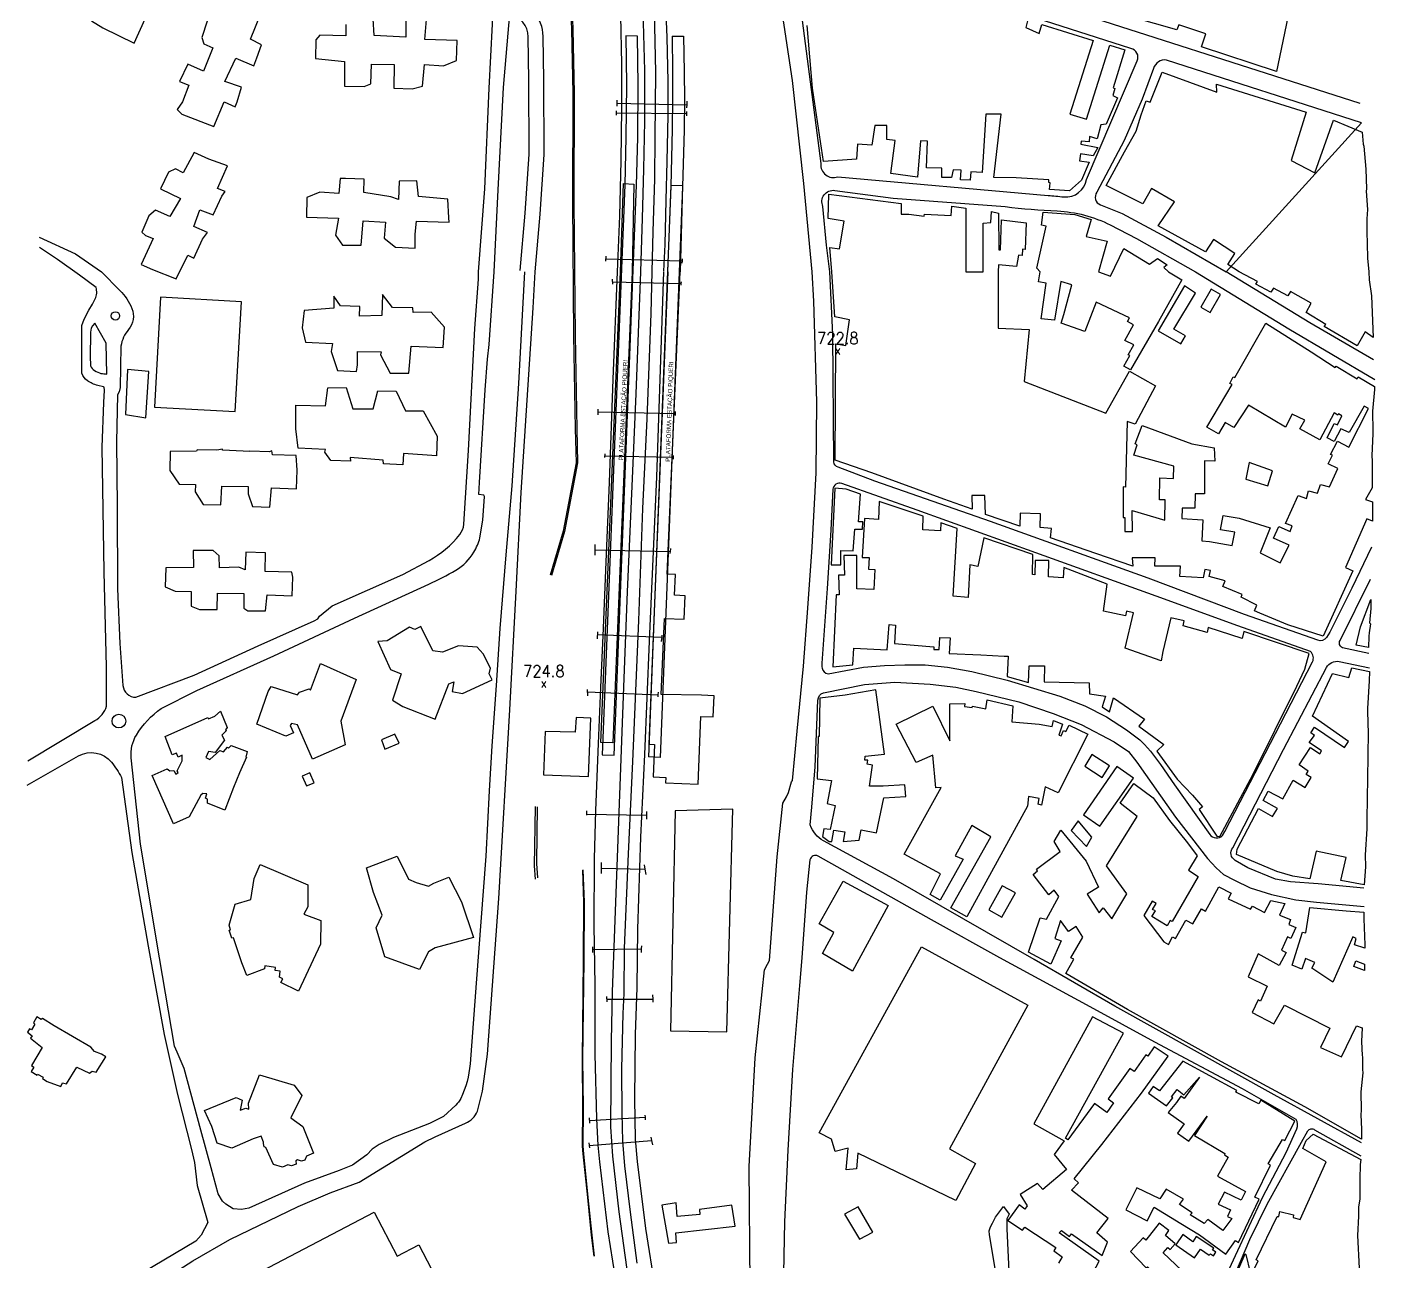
# Model space of a CAD drawing. Header units: metres. Extents: x 320405 to 332543, y 7395686 to 7410003.
# Drawn here: x 324134.7 to 324594.1, y 7399165 to 7399582.8 of the extents above; entities that cross this region are included whole.
import ezdxf
from ezdxf.enums import TextEntityAlignment as Align

# ---------------------------------------------------------------- set-up
doc = ezdxf.new("R2010")
doc.units = ezdxf.units.M
doc.header["$LTSCALE"] = 10
doc.header["$MEASUREMENT"] = 0
doc.linetypes.add('CONTINUO', pattern=[0])
for name, color, linetype in [('Canaleta de Drenagem', 151, 'Continuous'), ('Edificações', 30, 'Continuous'), ('Estação', 45, 'Continuous'), ('Linha Férrea', 20, 'Continuous'), ('PLATAFORMA', 45, 'Continuous'), ('Pontos Cotados', 45, 'Continuous'), ('Portico', 45, 'Continuous'), ('Vias Primárias', 230, 'Continuous')]:
    doc.layers.add(name, color=color, linetype=linetype)
doc.styles.add('ARIAL', font='arial.ttf')
doc.styles.add('Style-STANDARD', font='STANDARD.shx')

msp = doc.modelspace()

# ---------------------------------------------------------------- linework, layer by layer
at = {"layer": 'Canaleta de Drenagem'}
for points in [[(324287.88, 7399740.55), (324290.46, 7399733.96), (324302.08, 7399690.15), (324304.77, 7399672.04), (324313.39, 7399634.29), (324314.84, 7399624.18), (324317.51, 7399608.71), (324318.86, 7399599.08), (324319.45, 7399582.06), (324319.93, 7399560.54), (324319.82, 7399523.57), (324320.22, 7399478.5), (324320.77, 7399446.88), (324321.03, 7399435.36), (324316.63, 7399412.16), (324312.21, 7399397.23)], [(324287.41, 7399740.36), (324289.98, 7399733.8), (324301.59, 7399690.05), (324304.28, 7399671.95), (324312.9, 7399634.2), (324314.34, 7399624.1), (324317.02, 7399608.63), (324318.36, 7399599.03), (324318.95, 7399582.05), (324319.43, 7399560.54), (324319.32, 7399523.57), (324319.72, 7399478.49), (324320.27, 7399446.87), (324320.53, 7399435.4), (324316.14, 7399412.28), (324311.73, 7399397.37)], [(324306.85, 7399294.51), (324306.5, 7399299.02), (324306.86, 7399319.11)], [(324307.35, 7399318.97), (324307.26, 7399309.88), (324307.11, 7399299.83), (324307.47, 7399294.92)], [(324322.68, 7399297.59), (324323.07, 7399286.71), (324323.01, 7399266.96), (324322.58, 7399233.63), (324322.73, 7399217.11), (324322.64, 7399204.1), (324322.86, 7399201.5), (324324.39, 7399186.74), (324325.72, 7399174.04), (324326.52, 7399166.93)], [(324322.88, 7399297.6), (324323.27, 7399286.72), (324323.21, 7399266.96), (324322.78, 7399233.63), (324322.93, 7399217.11), (324322.84, 7399204.1), (324323.06, 7399201.52), (324324.59, 7399186.76), (324325.92, 7399174.06), (324326.72, 7399166.95)]]:
    msp.add_lwpolyline(points, dxfattribs=at)
at = {"layer": 'Edificações'}
for points in [[(324523.96, 7399581.92), (324508.88, 7399586.2), (324521.92, 7399628.72), (324538.99, 7399623.49), (324539.63, 7399625.59), (324554.69, 7399619.77), (324547.95, 7399598.43), (324553.44, 7399596.69), (324551.17, 7399589.49), (324561.51, 7399586.22), (324557.72, 7399567.81), (324532.35, 7399576.19), (324533.82, 7399580.62), (324524.67, 7399583.64)], [(324588.92, 7399500), (324589.12, 7399497.31), (324589.89, 7399491.89), (324590.49, 7399477.75), (324587.7, 7399479.69), (324584.98, 7399475.02), (324573.87, 7399481.49), (324574.4, 7399482.25), (324567.7, 7399486.29), (324569.45, 7399489.41), (324562.44, 7399493.38), (324561.52, 7399491.93), (324556.73, 7399494.52), (324555.74, 7399493.15), (324550.75, 7399495.83), (324551.25, 7399496.8), (324545.09, 7399500), (324541.18, 7399502.56), (324543.57, 7399506.2), (324536.38, 7399510.92), (324533.65, 7399506.76), (324517.63, 7399515.64), (324523.21, 7399523.75), (324515.33, 7399528.18), (324512.42, 7399523.01), (324500, 7399529.22), (324506.19, 7399540.59), (324510.2, 7399547.69), (324511.93, 7399553.11), (324513.62, 7399557.85), (324514.88, 7399557.41), (324518.95, 7399567.64), (324537.51, 7399560.81), (324537.42, 7399563.55), (324567.76, 7399554.08), (324562.65, 7399537.69), (324570.68, 7399533.57), (324577.04, 7399551.41), (324586.7, 7399547.32), (324587.09, 7399543.21), (324587.26, 7399542.55), (324587.91, 7399534.72), (324588.19, 7399528.12), (324588.11, 7399527.33), (324588.55, 7399521.11), (324588.25, 7399518), (324588.27, 7399516.26), (324588.32, 7399513.4), (324588.43, 7399509.6), (324588.57, 7399504.7)], [(324174.74, 7399512.3), (324177.33, 7399511.29), (324173.32, 7399502.54), (324177.16, 7399500.85), (324185.12, 7399497.7), (324189.06, 7399505.63), (324191.15, 7399504.67), (324194.08, 7399511.11), (324195.76, 7399513.39), (324191.09, 7399515.42), (324193.15, 7399520.97), (324197.66, 7399519.29), (324200.6, 7399525.68), (324201.79, 7399527.26), (324199.19, 7399528.25), (324202.57, 7399535.94), (324196.25, 7399538.18), (324191.22, 7399540.44), (324187.5, 7399533.55), (324184.95, 7399534.93), (324182.53, 7399533.77), (324179.81, 7399528.1), (324186.57, 7399524.81), (324183, 7399518.81), (324178.21, 7399520.93), (324175.93, 7399518.96), (324173.51, 7399513.48)], [(324266.1, 7399512.82), (324266.52, 7399517.16), (324277.58, 7399516.88), (324277.5, 7399518.33), (324277.17, 7399524.65), (324267.25, 7399525.58), (324266.6, 7399530.83), (324260.62, 7399530.71), (324260.44, 7399524.54), (324257.86, 7399525.39), (324248.67, 7399526.93), (324248.81, 7399531.35), (324242.43, 7399531.62), (324240.66, 7399531.59), (324240.24, 7399526.55), (324233.75, 7399527), (324229.43, 7399525.2), (324229.23, 7399518.48), (324240.13, 7399518.14), (324239.09, 7399512.42), (324241.46, 7399509.01), (324247.81, 7399509.01), (324248.46, 7399517.27), (324256.02, 7399516.89), (324255.57, 7399511.46), (324259.47, 7399508.4), (324266.1, 7399508.04)], [(324463.51, 7399500), (324463.51, 7399480.97), (324474.01, 7399480.49), (324472.3, 7399462.96), (324499.91, 7399452.21), (324507.92, 7399466.4), (324516.74, 7399461.48), (324509.86, 7399448.42), (324507.12, 7399449.42), (324506.55, 7399427.1), (324505.75, 7399427.22), (324505.74, 7399416.86), (324506.38, 7399416.86), (324506.38, 7399412.15), (324508.95, 7399412.15), (324508.85, 7399419.23), (324519.87, 7399415.96), (324520.01, 7399422.85), (324518.09, 7399422.92), (324518.24, 7399430.26), (324522.86, 7399430.05), (324522.93, 7399434.31), (324509.42, 7399438.01), (324510.55, 7399441.49), (324509.84, 7399441.78), (324512.28, 7399447.98), (324529.09, 7399441.85), (324536.58, 7399440.49), (324536.8, 7399435.95), (324533.29, 7399436.07), (324533.3, 7399424.92), (324530.12, 7399424.92), (324530.01, 7399420.05), (324525.81, 7399420.05), (324525.69, 7399416.53), (324532.73, 7399416.08), (324532.39, 7399408.94), (324535, 7399408.82), (324542.71, 7399407.46), (324543.62, 7399411.88), (324538.74, 7399412.68), (324539.65, 7399417.55), (324545.09, 7399416.65), (324555.55, 7399413.34), (324552.15, 7399404.95), (324553.06, 7399404.5), (324558.95, 7399401.55), (324562.02, 7399407.56), (324556.66, 7399409.87), (324558.47, 7399413.82), (324562.3, 7399412.19), (324563, 7399414.03), (324560.81, 7399414.82), (324565.06, 7399424.37), (324567.89, 7399423.31), (324568.6, 7399425.94), (324571.57, 7399425.09), (324572.63, 7399428.06), (324575.67, 7399427.28), (324578.43, 7399433.43), (324575.18, 7399435.07), (324576.67, 7399437.97), (324576.03, 7399438.25), (324578.37, 7399442.72), (324582.19, 7399440.74), (324588.84, 7399453.83), (324587.36, 7399454.53), (324582.28, 7399445.6), (324579.54, 7399446.94), (324577.28, 7399442.65), (324574.82, 7399443.84), (324577.21, 7399448.7), (324578.34, 7399448.21), (324579.82, 7399451.31), (324578.69, 7399451.94), (324578.48, 7399451.52), (324577.21, 7399452.29), (324572.33, 7399443.21), (324565.66, 7399446.86), (324567.28, 7399449.81), (324563.05, 7399451.85), (324560.8, 7399447.43), (324548.22, 7399454.94), (324543.3, 7399447.29), (324540.35, 7399449.04), (324538.1, 7399445.18), (324534.09, 7399447.43), (324542.67, 7399461.91), (324541.9, 7399462.26), (324543.09, 7399464.51), (324543.57, 7399464.31), (324554.11, 7399482.61), (324569.5, 7399472.94), (324577.57, 7399467.67), (324577.91, 7399468.12), (324584.98, 7399463.86), (324585.31, 7399464.54), (324590.94, 7399461.18), (324590.9, 7399460.26), (324590.2, 7399452.85), (324590.33, 7399446.06), (324590.27, 7399445.15), (324589.96, 7399437.89), (324590.11, 7399435.93), (324590.05, 7399426.94), (324587.89, 7399423), (324590.21, 7399422.22), (324590.26, 7399420.55), (324590.22, 7399415.66), (324588.28, 7399416.43), (324581.05, 7399399.99), (324583.61, 7399398.86), (324573.49, 7399376.73), (324561.57, 7399380.52), (324552.12, 7399384.52), (324550.23, 7399385.29), (324551.01, 7399387.18), (324545.79, 7399389.96), (324546.12, 7399390.85), (324539.56, 7399393.51), (324540.32, 7399395.41), (324534.87, 7399396.97), (324535.32, 7399398.97), (324533.43, 7399399.3), (324532.87, 7399396.52), (324524.98, 7399396.97), (324525.2, 7399400.41), (324516.53, 7399400.41), (324516.65, 7399403.19), (324508.85, 7399403.2), (324509.07, 7399400.43), (324496.51, 7399404.68), (324481.17, 7399410.03), (324481.52, 7399413.21), (324477.71, 7399413.49), (324477.85, 7399418.13), (324470.92, 7399418.41), (324470.76, 7399413.9), (324459.18, 7399417.85), (324458.97, 7399424.3), (324454.54, 7399424.3), (324454.61, 7399419.66), (324445.1, 7399423.13), (324420.64, 7399431.99), (324408.32, 7399436.31), (324408.55, 7399475.7), (324411.9, 7399475.12), (324413.17, 7399483.78), (324408.2, 7399484.82), (324407.1, 7399500), (324406.49, 7399508.29), (324409.78, 7399507.76), (324411.3, 7399517.21), (324405.9, 7399518.08), (324406.13, 7399526.33), (324430.62, 7399523.21), (324430.62, 7399519.49), (324433.19, 7399519.49), (324438.4, 7399518.87), (324438.48, 7399519.55), (324447.61, 7399519.09), (324447.78, 7399522.26), (324452.5, 7399521.54), (324452.5, 7399500), (324458.36, 7399500), (324458.36, 7399516.55), (324460.97, 7399516.78), (324461.23, 7399520.48), (324463.55, 7399519.88), (324463.7, 7399507.52), (324464.26, 7399507.53), (324464.64, 7399517.64), (324472.93, 7399516.63), (324472.56, 7399507.63), (324471.66, 7399507.66), (324471.57, 7399505.6), (324470.32, 7399505.66), (324469.72, 7399501.84), (324463.55, 7399502.39)], [(324521.13, 7399500), (324525.61, 7399497.29), (324517.81, 7399483.23), (324508.32, 7399466.9), (324505.97, 7399468.15), (324508.02, 7399471.68), (324507.51, 7399471.9), (324509.35, 7399475.28), (324506.41, 7399476.83), (324509.34, 7399482.13), (324507.28, 7399483.23), (324507.94, 7399484.41), (324496.62, 7399489.77), (324492.86, 7399479.85), (324484.85, 7399482.64), (324485.72, 7399485.6), (324488.37, 7399495.67), (324484.69, 7399496.77), (324482.49, 7399483.69), (324478, 7399484.13), (324479.72, 7399496.24), (324477.12, 7399496.7), (324477.71, 7399500), (324476.57, 7399501.27), (324479.77, 7399515.45), (324478.14, 7399515.84), (324478.72, 7399520.22), (324489.43, 7399519.4), (324494.99, 7399517.73), (324493.27, 7399512.02), (324500.37, 7399510.39), (324497.4, 7399500), (324501.53, 7399498.51), (324506.05, 7399507.97), (324514.7, 7399502.64), (324517.43, 7399504.54), (324520.72, 7399502.45), (324519.59, 7399501.45)], [(324228.94, 7399476.23), (324238.06, 7399475.78), (324237.67, 7399473.04), (324239.79, 7399466.65), (324246.21, 7399466.35), (324246.53, 7399468.54), (324246.58, 7399473.09), (324254.56, 7399473), (324254.32, 7399471.93), (324257.65, 7399465.77), (324263.95, 7399465.72), (324264.68, 7399474.84), (324275.58, 7399474.45), (324276.02, 7399481.3), (324271.53, 7399486.39), (324265.43, 7399486.25), (324265.31, 7399487.88), (324258.4, 7399487.93), (324255, 7399492.35), (324254.78, 7399485.28), (324247.22, 7399485.01), (324247.33, 7399488.32), (324240.84, 7399488.53), (324238.56, 7399491.74), (324238.57, 7399487.7), (324228.53, 7399486.9), (324227.86, 7399481.1)], [(324526.55, 7399495.34), (324517.67, 7399480.02), (324525.27, 7399475.62), (324526.86, 7399478.36), (324522.93, 7399480.63), (324530.29, 7399492.83)], [(324535.56, 7399494.15), (324532.05, 7399488.02), (324535.22, 7399486.21), (324538.77, 7399492.39)], [(324207.31, 7399489.93), (324179.88, 7399491.48), (324177.77, 7399454.27), (324205.16, 7399452.71)], [(324175.95, 7399466.32), (324168.71, 7399466.98), (324167.95, 7399451.69), (324174.87, 7399450.67)], [(324225.72, 7399454.87), (324235.76, 7399454.7), (324236.51, 7399460.75), (324242.72, 7399460.88), (324244.98, 7399453.72), (324251.89, 7399453.63), (324253.46, 7399459.71), (324259.64, 7399459.68), (324262.75, 7399452.96), (324268.83, 7399452.99), (324273.55, 7399444.46), (324273.32, 7399437.72), (324262.07, 7399438.6), (324261.9, 7399434.75), (324255.35, 7399435.04), (324255.27, 7399436.32), (324244.01, 7399437.16), (324244.18, 7399435.93), (324237.55, 7399436.22), (324235.5, 7399438.97), (324235.74, 7399439.94), (324226.5, 7399440.4), (324225.64, 7399446.93)], [(324183, 7399432.83), (324186.22, 7399428.16), (324191.67, 7399428.1), (324191.64, 7399425.58), (324194.28, 7399421.32), (324200.33, 7399421.13), (324200.57, 7399427.49), (324209.52, 7399427.4), (324209.5, 7399424.88), (324211.05, 7399420.58), (324216.92, 7399420.42), (324217.38, 7399426.88), (324225.9, 7399426.56), (324226.14, 7399432.93), (324225.75, 7399437.86), (324217.72, 7399438.07), (324217.49, 7399439.4), (324216.77, 7399439.1), (324210.15, 7399439.36), (324210.11, 7399439.27), (324207.84, 7399439.36), (324200.79, 7399439.64), (324200.8, 7399440.03), (324198.88, 7399439.7), (324192.23, 7399439.81), (324192.04, 7399439.29), (324183.17, 7399439.23)], [(324556.32, 7399432.64), (324548.4, 7399435.5), (324547.27, 7399429.85), (324554.74, 7399427.59)], [(324416.85, 7399424.75), (324411.98, 7399426.43), (324408.21, 7399426.77), (324406.93, 7399400.92), (324410.16, 7399400.86), (324410.23, 7399405.7), (324414.33, 7399405.63), (324414.95, 7399412.98), (324417.52, 7399412.92), (324417.65, 7399415.42), (324416.16, 7399415.42)], [(324529.27, 7399322.92), (324532.6, 7399318.97), (324531.57, 7399318.1), (324537.49, 7399309.09), (324538.53, 7399308.98), (324549.77, 7399329.99), (324564.55, 7399359.76), (324567.26, 7399365.61), (324568.82, 7399370.81), (324546.66, 7399378.3), (324546.14, 7399375.91), (324534.59, 7399379.65), (324534.28, 7399377.99), (324526.06, 7399380.17), (324526.45, 7399381.96), (324521.98, 7399382.9), (324519.17, 7399371.56), (324518.65, 7399368.33), (324506.46, 7399372.61), (324509.27, 7399384.67), (324506.88, 7399385.19), (324506.56, 7399383.63), (324499.18, 7399385.19), (324500.42, 7399394.36), (324485.75, 7399399.97), (324485.52, 7399396.45), (324480.53, 7399396.76), (324480.63, 7399402.37), (324476.05, 7399402.37), (324475.85, 7399397.49), (324475.12, 7399397.59), (324475.22, 7399404.35), (324458.62, 7399410.05), (324456.62, 7399400.33), (324453.87, 7399400.86), (324453.33, 7399389.84), (324448.25, 7399390.27), (324449.63, 7399413.22), (324444.02, 7399415.12), (324443.92, 7399412.37), (324438, 7399412.69), (324438.1, 7399417.34), (324423.18, 7399422.33), (324422.97, 7399416.2), (324418.21, 7399416.51), (324417.47, 7399403.39), (324419.8, 7399403.39), (324419.59, 7399399.38), (324421.71, 7399399.27), (324421.35, 7399392.5), (324415.57, 7399392.8), (324415.57, 7399404.01), (324411.23, 7399404.01), (324411.45, 7399397.35), (324409.44, 7399397.35), (324409.58, 7399390.76), (324408.58, 7399390.76), (324407.45, 7399366.33), (324414.26, 7399367.08), (324414.58, 7399372.71), (324425.86, 7399372.08), (324426.62, 7399380.7), (324428.74, 7399380.49), (324428.32, 7399374.21), (324441.73, 7399373.15), (324441.64, 7399372.18), (324443.45, 7399372.18), (324443.77, 7399376.33), (324447.18, 7399376.12), (324446.86, 7399370.9), (324457.61, 7399370.37), (324465.49, 7399369.95), (324466.89, 7399369.94), (324466.57, 7399363.13), (324473.7, 7399361.1), (324474.02, 7399366.74), (324479.13, 7399366.64), (324479.02, 7399361.32), (324494.24, 7399360.89), (324494.37, 7399357.26), (324499.8, 7399356.41), (324498.63, 7399352.79), (324501.18, 7399351.09), (324502.57, 7399355.88), (324513, 7399348.64), (324511.08, 7399346.3), (324519.51, 7399340.11), (324517.16, 7399337.77), (324524.08, 7399328.3)], [(324181.48, 7399393.42), (324184.78, 7399391.96), (324190.23, 7399391.9), (324190.18, 7399386.86), (324193.09, 7399385.78), (324199.07, 7399385.72), (324199.13, 7399391.29), (324208.08, 7399391.2), (324208.03, 7399386.16), (324209.38, 7399385.28), (324215.39, 7399385.31), (324215.94, 7399390.68), (324224.46, 7399390.36), (324224.7, 7399396.73), (324224.35, 7399398.43), (324215.24, 7399398.66), (324215.36, 7399404.88), (324208.74, 7399405.13), (324208.5, 7399399.16), (324206.39, 7399400.1), (324199.84, 7399399.87), (324199.69, 7399403.95), (324197.63, 7399405.74), (324190.94, 7399405.69), (324191.03, 7399399.91), (324181.61, 7399399.84)], [(324588.89, 7399372.93), (324584.66, 7399373.72), (324586.17, 7399379.91), (324589.62, 7399389.12), (324589.61, 7399386.12), (324589.2, 7399381.2), (324589.26, 7399381.15), (324589.57, 7399380.9), (324589.05, 7399377.85), (324588.92, 7399376.74)], [(324261.29, 7399363.99), (324258.35, 7399355.06), (324261.89, 7399352.88), (324272.8, 7399348.64), (324277.45, 7399360.57), (324279.18, 7399361.27), (324278.58, 7399358.01), (324282.11, 7399357.36), (324292.1, 7399361.99), (324291.16, 7399364.01), (324291.61, 7399365.91), (324289.1, 7399370.7), (324287.09, 7399373.04), (324280.71, 7399373.42), (324275.31, 7399371.3), (324272.1, 7399371.73), (324267.95, 7399380.03), (324265.97, 7399379.03), (324264.19, 7399379.81), (324256.61, 7399375.18), (324253.45, 7399374.89), (324257.76, 7399365.48)], [(324230.65, 7399358.45), (324234.02, 7399367.46), (324246.05, 7399362.06), (324240.91, 7399348), (324242.39, 7399339.94), (324231.27, 7399335.12), (324226.26, 7399346.68), (324224.22, 7399347.13), (324223.73, 7399346.51), (324224.9, 7399344.05), (324222.33, 7399342.88), (324212.49, 7399346.99), (324216.29, 7399357.95), (324217.3, 7399359.66), (324226.24, 7399356.87), (324226.94, 7399357.81), (324230.2, 7399358.89)], [(324587.39, 7399292.58), (324579.51, 7399294.09), (324581.27, 7399301.86), (324571.19, 7399303.97), (324568.97, 7399294.62), (324563.23, 7399295.53), (324557.8, 7399297.13), (324544.12, 7399302.86), (324544.43, 7399304.67), (324551.56, 7399318.36), (324556.39, 7399315.65), (324558, 7399318.36), (324553.17, 7399321.08), (324554.88, 7399324.29), (324559.85, 7399321.65), (324563.33, 7399328.01), (324567.36, 7399325.5), (324569.47, 7399328.92), (324567.76, 7399329.92), (324568.47, 7399331.03), (324565.35, 7399333.14), (324569.18, 7399339.09), (324572.41, 7399336.85), (324573, 7399337.92), (324568.79, 7399340.74), (324570.56, 7399343.15), (324569.36, 7399344.03), (324570.59, 7399345.94), (324580.74, 7399339.1), (324582.14, 7399341.13), (324569.86, 7399349.67), (324576.67, 7399364.11), (324582.16, 7399362.79), (324583.18, 7399366.04), (324589.16, 7399364.82), (324589.11, 7399361.56), (324588.48, 7399352.28), (324588.5, 7399351.63), (324588.63, 7399347.06), (324588.78, 7399344.25), (324588.48, 7399328.43), (324588.45, 7399322.17), (324588.34, 7399314.42), (324588.26, 7399311.47), (324587.68, 7399302.71), (324587.82, 7399298.61)], [(324422.03, 7399358.51), (324411.61, 7399356.74), (324403.06, 7399355.76), (324402.86, 7399342.77), (324402.47, 7399342.77), (324402.17, 7399328.41), (324406.99, 7399327.91), (324405.52, 7399320.15), (324408.27, 7399319.46), (324406.6, 7399311.31), (324404.43, 7399311.5), (324404.04, 7399308.95), (324406.3, 7399307.18), (324407.19, 7399307.18), (324407.88, 7399311.11), (324411.51, 7399310.52), (324411.02, 7399307.28), (324416.43, 7399307.67), (324417.12, 7399311.2), (324422.33, 7399310.12), (324424.79, 7399322), (324432.17, 7399322.41), (324431.87, 7399326.44), (324424.5, 7399325.95), (324419.88, 7399325.95), (324420.96, 7399333.12), (324419.09, 7399333.42), (324419.39, 7399334.79), (324418.31, 7399334.79), (324418.4, 7399336.07), (324424.98, 7399336.79)], [(324473.4, 7399319.18), (324452.88, 7399281.73), (324447.46, 7399284.77), (324460.96, 7399308.82), (324454.5, 7399312.61), (324448.88, 7399302.44), (324451.64, 7399301.21), (324443.85, 7399287.35), (324440.41, 7399289.34), (324443.93, 7399296.27), (324431.67, 7399302.92), (324444.21, 7399325.55), (324442.31, 7399325.45), (324441.37, 7399336.49), (324435.67, 7399334.02), (324428.92, 7399346.93), (324441.37, 7399353.03), (324447.07, 7399341.25), (324447.07, 7399353.88), (324452.2, 7399353.98), (324452.11, 7399352.93), (324454.67, 7399352.55), (324454.77, 7399353.03), (324459.33, 7399352.17), (324459.71, 7399355.21), (324468.44, 7399353.12), (324468.07, 7399347.72), (324477.38, 7399346.96), (324481.78, 7399346.18), (324482.25, 7399348.18), (324485.29, 7399346.94), (324483.96, 7399343.24), (324484.82, 7399343.05), (324485.58, 7399344.85), (324486.34, 7399344.47), (324487.48, 7399346.66), (324493.84, 7399343.52), (324483.78, 7399323.76), (324479.41, 7399325.75), (324478.17, 7399319.56), (324477.03, 7399319.85), (324477.32, 7399321.84), (324473.71, 7399322.41)], [(324193.56, 7399322.91), (324189.51, 7399315.56), (324184.22, 7399313.23), (324177.04, 7399329.55), (324182.13, 7399331.78), (324183.06, 7399331.11), (324184.31, 7399331.24), (324185.01, 7399330.06), (324185.88, 7399330.57), (324185.53, 7399331.15), (324187.15, 7399334.55), (324187.15, 7399336.4), (324185.81, 7399335.83), (324185.23, 7399337.18), (324183.77, 7399336.55), (324181.45, 7399342.81), (324195.91, 7399349.17), (324196.11, 7399348.7), (324198.23, 7399349.69), (324200.21, 7399351.33), (324202.41, 7399345.84), (324201.86, 7399345.03), (324202.23, 7399344.78), (324200.63, 7399343.25), (324201.57, 7399341.54), (324198.36, 7399337.34), (324196.07, 7399337.72), (324195.16, 7399335.69), (324196.52, 7399334.95), (324199.95, 7399338.08), (324201.14, 7399337.56), (324202.57, 7399339.14), (324202.92, 7399338.83), (324203.78, 7399339.78), (324209.17, 7399337.75), (324208.74, 7399335.8), (324208.98, 7399335.75), (324206.59, 7399330.47), (324204.57, 7399325.51), (324201.65, 7399317.89), (324195.71, 7399320.26), (324195.77, 7399321.53), (324195.03, 7399321.94), (324195.55, 7399323.42), (324194.17, 7399323.5)], [(324254.67, 7399341.69), (324255.82, 7399338.46), (324260.65, 7399340.54), (324259.15, 7399343.58)], [(324495.2, 7399336.69), (324492.77, 7399332.71), (324498.7, 7399328.92), (324501.13, 7399332.9)], [(324509.29, 7399328.69), (324503.63, 7399332.59), (324492.39, 7399316.3), (324497.94, 7399312.47)], [(324230.45, 7399330.53), (324227.86, 7399329.4), (324229.33, 7399326.03), (324231.86, 7399327.13)], [(324586.5, 7399206.47), (324567.25, 7399217.4), (324539.09, 7399232.67), (324507.22, 7399250.36), (324486.4, 7399262.52), (324489.04, 7399267.44), (324488.08, 7399267.92), (324492.17, 7399274.91), (324489.89, 7399278.51), (324487.24, 7399276.83), (324484.6, 7399280.55), (324482.68, 7399274.43), (324484.84, 7399273.58), (324481.35, 7399265.77), (324473.78, 7399269.74), (324477.73, 7399281.4), (324479.78, 7399280.92), (324483.99, 7399288.61), (324482.42, 7399290.77), (324480.62, 7399289.21), (324475.33, 7399296.06), (324476.78, 7399297.28), (324476.42, 7399297.88), (324484.47, 7399303.89), (324482.43, 7399307.26), (324484.71, 7399311.1), (324493.32, 7399300.62), (324497.41, 7399291.83), (324493.56, 7399289.4), (324497.65, 7399283.14), (324498.98, 7399284.83), (324501.99, 7399281.09), (324507.05, 7399289.52), (324500.19, 7399299.05), (324510.58, 7399315.66), (324504.79, 7399320.25), (324509.38, 7399326.89), (324515.9, 7399322.06), (324521.45, 7399314.34), (324527.57, 7399306.73), (324530.89, 7399302.34), (324527.88, 7399297.49), (324531.21, 7399295.38), (324522.37, 7399280.16), (324521.69, 7399280.54), (324520.71, 7399278.72), (324515.55, 7399281.9), (324516.76, 7399283.8), (324515.78, 7399284.25), (324516.91, 7399286.3), (324515.62, 7399287.06), (324512.82, 7399282.21), (324519.57, 7399273.25), (324521.19, 7399272.42), (324522.48, 7399274.92), (324523.54, 7399274.39), (324526.97, 7399280.61), (324529.41, 7399279.39), (324532.34, 7399284.5), (324533.68, 7399283.65), (324538.19, 7399291.93), (324542.33, 7399289.74), (324541.36, 7399287.8), (324548.92, 7399284.39), (324549.53, 7399285.36), (324553.67, 7399283.17), (324555.74, 7399287.31), (324560.51, 7399286.21), (324558.68, 7399282.31), (324562.46, 7399280.85), (324561.85, 7399279.14), (324564.27, 7399278.08), (324562.6, 7399274.4), (324561.45, 7399274.97), (324559.35, 7399270.49), (324560.96, 7399269.72), (324558.66, 7399265.28), (324551.45, 7399269.18), (324548.08, 7399261.43), (324554.52, 7399258.29), (324552.29, 7399253.23), (324551.53, 7399253.69), (324549.52, 7399249.42), (324556.76, 7399245.57), (324560.46, 7399251.89), (324575.81, 7399244.1), (324572.57, 7399237.48), (324579.74, 7399234.31), (324584.75, 7399244.87), (324586.77, 7399244.17), (324586.49, 7399239.51), (324586.69, 7399234.77), (324586.83, 7399234.38), (324586.83, 7399230.1), (324586.91, 7399229), (324586.29, 7399222.5), (324586.39, 7399216.35), (324586.28, 7399214.74), (324586.53, 7399209.89)], [(324373.67, 7399318.13), (324354.12, 7399317.62), (324352.58, 7399243.16), (324371.61, 7399242.77)], [(324495.17, 7399308.73), (324490.56, 7399314.25), (324488.23, 7399310.99), (324493.41, 7399305.51)], [(324205.08, 7399286.03), (324210.44, 7399287.56), (324211.59, 7399294.76), (324213.58, 7399299.44), (324229.78, 7399292.54), (324229.68, 7399285.11), (324228.38, 7399282.67), (324234.13, 7399280.52), (324234.05, 7399272.46), (324226.62, 7399256.6), (324220.61, 7399259.55), (324221.22, 7399260.81), (324220.13, 7399261.35), (324220.41, 7399263.3), (324218.62, 7399263.56), (324218.77, 7399264.61), (324215.16, 7399265.14), (324215.02, 7399264.18), (324209.1, 7399261.87), (324207.42, 7399266.18), (324204.52, 7399274.69), (324204, 7399274.52), (324203.09, 7399277.18), (324203.56, 7399277.33), (324203.09, 7399278.9)], [(324249.58, 7399298.37), (324259.99, 7399302.31), (324263.85, 7399294.51), (324266.45, 7399293.41), (324270.56, 7399292.07), (324272.38, 7399293.17), (324277.5, 7399295.14), (324281.77, 7399286.77), (324285.79, 7399274.72), (324272.79, 7399271.28), (324270.61, 7399269.84), (324267.54, 7399263.9), (324255.79, 7399268.2), (324252.85, 7399278.05), (324254.95, 7399282.29), (324251.95, 7399290.01)], [(324426.27, 7399285.54), (324414.17, 7399263.39), (324404, 7399269.38), (324407.84, 7399276.39), (324402.87, 7399279.32), (324411.01, 7399293.8)], [(324464.86, 7399292.19), (324460.35, 7399284.08), (324464.74, 7399281.62), (324469.36, 7399289.84)], [(324587.64, 7399271.17), (324584.16, 7399272.26), (324584.71, 7399274.38), (324583.61, 7399274.93), (324576.78, 7399259.63), (324569.64, 7399264.41), (324570.66, 7399266.29), (324567.52, 7399267.63), (324566.34, 7399264.02), (324563.05, 7399265.35), (324566.5, 7399276.58), (324567.68, 7399276.27), (324569.01, 7399284.89), (324581.33, 7399283.79), (324587.32, 7399283.32), (324587.24, 7399281.09), (324587.66, 7399272.21)], [(324473.53, 7399251.81), (324447.01, 7399203.17), (324455.81, 7399198.21), (324449.15, 7399185.69), (324415.96, 7399201.72), (324415.51, 7399196.42), (324412.01, 7399196.08), (324412.69, 7399203.41), (324408.29, 7399202.28), (324407.05, 7399206.45), (324402.88, 7399208.59), (324437.52, 7399271.57)], [(324587.49, 7399263.56), (324583.85, 7399264.96), (324584.55, 7399266.8), (324587.53, 7399265.67)], [(324139.79, 7399237.56), (324136.12, 7399231.4), (324136.96, 7399230.9), (324136.06, 7399229.38), (324138.04, 7399228.2), (324138.24, 7399228.53), (324140.1, 7399227.43), (324139.85, 7399227), (324141.46, 7399226.04), (324146.11, 7399224.34), (324146.62, 7399225.57), (324148.02, 7399225.17), (324151.53, 7399230.87), (324155.83, 7399228.88), (324156.71, 7399229.54), (324158.02, 7399229.14), (324161.29, 7399234.39), (324159.88, 7399235.27), (324157.52, 7399236.11), (324156.25, 7399237.64), (324143.84, 7399244.88), (324139.86, 7399247.38), (324139.48, 7399247.03), (324138.02, 7399247.85), (324136.89, 7399245.84), (324137.33, 7399245.42), (324136.19, 7399243.47), (324135.53, 7399243.86), (324134.87, 7399242.73), (324136.45, 7399241.45), (324135.79, 7399240.64)], [(324525.98, 7399232.9), (324518.09, 7399222.84), (324515.98, 7399224.33), (324514.42, 7399222.02), (324520.47, 7399217.81), (324522.64, 7399220.46), (324522.17, 7399220.87), (324524.07, 7399223.25), (324526.32, 7399221.54), (324531.69, 7399227.45), (324526.45, 7399220.25), (324525.37, 7399221), (324523.8, 7399218.89), (324521.08, 7399215.48), (324526.45, 7399211.68), (324524.21, 7399208.48), (324528.01, 7399205.77), (324534.2, 7399214.26), (324529.99, 7399207.79), (324540.26, 7399201.61), (324540.05, 7399201.2), (324541.35, 7399200.39), (324537.68, 7399193.92), (324547.26, 7399188.75), (324545.7, 7399185.9), (324540.12, 7399188.55), (324538.01, 7399184.52), (324542.09, 7399182.62), (324541.14, 7399180.31), (324542.57, 7399179.63), (324539.58, 7399175.56), (324534.41, 7399179.36), (324533.25, 7399177.93), (324528.5, 7399180.86), (324529.18, 7399181.6), (324524.89, 7399184.39), (324526.18, 7399186.16), (324520.4, 7399189.56), (324518.21, 7399186.36), (324510.47, 7399190.07), (324506.71, 7399182.56), (324513.88, 7399178.87), (324516.27, 7399183.52), (324525.37, 7399177.9), (324531.66, 7399174.15), (324540.6, 7399167.59), (324543.88, 7399172.17), (324544.84, 7399171.48), (324551.87, 7399186.17), (324550.37, 7399186.92), (324555.7, 7399197.73), (324554.88, 7399198.14), (324559.74, 7399206.34), (324560.56, 7399206), (324563.97, 7399212.55), (324552.36, 7399219.66), (324551.75, 7399218.5), (324543.95, 7399222.4), (324544.23, 7399223.02)], [(324209.67, 7399218.73), (324213.39, 7399228.27), (324225.07, 7399224.73), (324227.66, 7399221.28), (324224.01, 7399213.71), (324228.07, 7399210.76), (324231.68, 7399201.72), (324229.23, 7399200.74), (324228.68, 7399199.42), (324227.59, 7399199.07), (324226.28, 7399199.47), (324225.69, 7399199.18), (324225.73, 7399198.06), (324224.24, 7399197.5), (324223, 7399197.86), (324221.1, 7399196.99), (324218.08, 7399197.88), (324215.51, 7399203.67), (324214.99, 7399203.91), (324214.75, 7399204.98), (324214.77, 7399205.44), (324213.92, 7399207.48), (324211.27, 7399206.57), (324204.02, 7399203.45), (324199.01, 7399205.1), (324197.22, 7399210.83), (324194.75, 7399216.15), (324205.49, 7399220.6), (324207.55, 7399219.68), (324206.82, 7399216.33), (324208.7, 7399217.02), (324209.75, 7399216.61)], [(324351.81, 7399171.34), (324354.61, 7399171.56), (324354.36, 7399174.77), (324374.41, 7399177.01), (324373.32, 7399184.14), (324362.3, 7399182.68), (324362.51, 7399180.97), (324354.82, 7399180.3), (324354.41, 7399184.93), (324349.64, 7399184.19)], [(324411.39, 7399181.17), (324416.53, 7399172.61), (324420.98, 7399175.01), (324416.07, 7399183.56)], [(324513.47, 7399172.35), (324512.51, 7399173.1), (324508.31, 7399168.43), (324513.54, 7399162.93), (324514.02, 7399163.32), (324520.42, 7399156.93), (324525.64, 7399162.02), (324519.38, 7399168.08), (324520.97, 7399169.8), (324521.65, 7399169.11), (324523.37, 7399171.04), (324520.07, 7399173.92), (324521.24, 7399175.64), (324518.01, 7399178.05)], [(324525.99, 7399174.27), (324523.61, 7399170.76), (324529.99, 7399166.34), (324532.03, 7399169.22), (324534.91, 7399167.25), (324535.33, 7399167.67), (324536.38, 7399167.04), (324537.22, 7399168.24), (324536.03, 7399169.01), (324536.45, 7399169.64), (324530.56, 7399173.5), (324529.43, 7399171.74)], [(324548.8, 7399161.33), (324547.37, 7399157.69), (324548.22, 7399157.36), (324543.6, 7399146.81), (324542.81, 7399147.14), (324542.42, 7399146.29), (324540.99, 7399146.94), (324540.6, 7399146.42), (324542.42, 7399143.95), (324541.51, 7399143.04), (324551.6, 7399129.16), (324547.44, 7399128.58), (324537.41, 7399142.58), (324537.02, 7399144.46), (324547.05, 7399167.72), (324547.37, 7399167.46)]]:
    msp.add_lwpolyline(points, close=True, dxfattribs=at)
for points in [[(324156.46, 7399584.99), (324160.37, 7399582.58), (324170.91, 7399577.44), (324174.62, 7399585.67)], [(324195.62, 7399584.9), (324193.79, 7399579.28), (324194.56, 7399577.15), (324197.62, 7399575.84), (324194.39, 7399567.94), (324189.14, 7399570.27), (324186.27, 7399564.41), (324189.46, 7399563.21), (324187.34, 7399557.61), (324185.49, 7399554.95), (324187.12, 7399553.44), (324197.92, 7399549.21), (324201.45, 7399557.55), (324205.18, 7399555.89), (324205.85, 7399557.56), (324207.26, 7399562.5), (324201.62, 7399564.39), (324205.36, 7399572.39), (324211.5, 7399569.69), (324212.43, 7399572.4), (324214.05, 7399576.9), (324210.36, 7399578.82), (324213.89, 7399587.65)], [(324242.57, 7399583.76), (324242.63, 7399579.9), (324233.81, 7399580.17), (324232.42, 7399578.51), (324232.28, 7399572.2), (324242.2, 7399571.26), (324242.12, 7399562.83), (324248.79, 7399562.76), (324251.09, 7399563.61), (324251.24, 7399570.36), (324258.97, 7399570.19), (324258.8, 7399562.23), (324265.01, 7399562.01), (324268.58, 7399562.81), (324269.21, 7399570.25), (324275.7, 7399569.79), (324280.02, 7399571.59), (324280.24, 7399578.3), (324269.34, 7399578.65), (324269.93, 7399585.4)], [(324262.94, 7399585.65), (324262.93, 7399579.44), (324252.23, 7399579.99), (324251.86, 7399585.68)], [(324473.42, 7399585.01), (324472.87, 7399582.69), (324477.35, 7399580.73), (324478.31, 7399583.78), (324495.62, 7399578.28), (324487.76, 7399553.4), (324493.34, 7399551.64), (324501.28, 7399576.76), (324506.41, 7399575.13), (324502.36, 7399562.32), (324503.02, 7399562.11), (324502.28, 7399559.76), (324503.9, 7399558.94), (324500, 7399550.05), (324498.27, 7399549.79), (324496.94, 7399545.07), (324494.42, 7399545.78), (324494.26, 7399544.05), (324491.54, 7399544.3), (324491.44, 7399543.18), (324497.19, 7399542.12), (324495.61, 7399539.27), (324491.35, 7399539.94), (324490.98, 7399537.61), (324494.31, 7399537.09), (324491.7, 7399531.03), (324487.61, 7399527.4), (324480.88, 7399527.86), (324481.03, 7399530.14), (324480.66, 7399530.22), (324480.59, 7399531.11), (324469.61, 7399531.88), (324461.97, 7399531.96), (324464.45, 7399553.43), (324459.34, 7399553.36), (324458, 7399533.65), (324454.19, 7399533.91), (324454, 7399531), (324450.69, 7399531.22), (324450.91, 7399534.42), (324448.23, 7399534.6), (324447.65, 7399531.9), (324444.37, 7399531.94), (324444.4, 7399535.15), (324439.18, 7399535.21), (324439.57, 7399544.21), (324437.19, 7399544.32), (324436.15, 7399532.06), (324427.13, 7399533.35), (324428.55, 7399544.45), (324425.73, 7399544.82), (324425.73, 7399549.6), (324421.7, 7399549.6), (324420.71, 7399542.88), (324415.84, 7399543.18), (324415.53, 7399538.15), (324404.3, 7399537.35), (324400.61, 7399562.19), (324398.81, 7399583.44)], [(324491.81, 7399154.13), (324497.65, 7399165.25), (324484.1, 7399174.78), (324484.91, 7399175.58), (324487.66, 7399173.57), (324488.33, 7399174.44), (324498.72, 7399167.14), (324500.47, 7399171.63), (324496.91, 7399174.78), (324500.74, 7399179.68), (324488.33, 7399189.2), (324490.68, 7399191.76), (324489.2, 7399193.04), (324498.53, 7399204.7), (324512.01, 7399222.02), (324521.07, 7399234.58), (324516.31, 7399237.79), (324514.1, 7399234.64), (324513.49, 7399235.05), (324509.54, 7399229.35), (324508.06, 7399230.36), (324500.69, 7399220.17), (324502.52, 7399218.77), (324500.26, 7399215.55), (324496.07, 7399218.56), (324487.02, 7399206.28), (324486.27, 7399206.82), (324505.96, 7399242.33), (324495.42, 7399247.91), (324475.52, 7399211.67), (324485.85, 7399205.96), (324482.41, 7399201.34), (324486.6, 7399196.18), (324478.54, 7399189.51), (324476.82, 7399191.45), (324470.88, 7399187.78), (324473.25, 7399183.91), (324472.5, 7399182.83), (324470.54, 7399184.24), (324466.77, 7399178.99), (324471.69, 7399175.67), (324472.5, 7399176.68), (324483.01, 7399169.8), (324482.29, 7399168.67), (324485.17, 7399166.66), (324483.9, 7399164.58)], [(324548.84, 7399159.83), (324551.48, 7399165.27), (324550.77, 7399165.7), (324557.96, 7399180.38), (324558.48, 7399180.38), (324558.87, 7399181.99), (324563.44, 7399180.89), (324563.31, 7399179.99), (324565.69, 7399179.35), (324574.5, 7399198.81), (324566.57, 7399203.34), (324567.81, 7399206.02), (324570.07, 7399208.18), (324586.22, 7399199.66), (324586.08, 7399197.88), (324585.9, 7399192.91), (324585.89, 7399192.06), (324585.92, 7399186.24), (324585.51, 7399183.62), (324585.44, 7399182.27), (324585.47, 7399180.43), (324585.17, 7399173.93), (324585.65, 7399162.83)], [(324164.72, 7399136.01), (324252.22, 7399181.76), (324260.01, 7399166.86), (324267.31, 7399170.68), (324289.69, 7399127.89)]]:
    msp.add_lwpolyline(points, dxfattribs=at)
at = {"layer": 'Estação'}
for points in [[(324335.64, 7399500), (324336.61, 7399529.87), (324340.11, 7399529.75), (324339.51, 7399500)], [(324351.58, 7399500), (324352.8, 7399529.38), (324356.54, 7399529.22), (324355.8, 7399500)], [(324339.51, 7399500), (324335.44, 7399401.58), (324332.95, 7399340.68), (324328.92, 7399340.77), (324335.64, 7399500)], [(324351.58, 7399500), (324345.16, 7399340.17), (324347.15, 7399340.09), (324346.7, 7399329.1), (324350.95, 7399328.93), (324350.88, 7399327.12), (324361.86, 7399326.68), (324362.78, 7399349.59), (324366.98, 7399349.43), (324367.26, 7399356.52), (324362.98, 7399356.75), (324349.42, 7399357.01), (324350.44, 7399382.76), (324357.17, 7399382.5), (324357.48, 7399390.43), (324353.92, 7399390.57), (324354.2, 7399397.57), (324351.37, 7399397.68), (324355.8, 7399500)]]:
    msp.add_lwpolyline(points, dxfattribs=at)
msp.add_lwpolyline([(324320.2, 7399344.28), (324310.13, 7399344.47), (324309.58, 7399329.78), (324324.76, 7399329.21), (324325.5, 7399348.96), (324320.54, 7399349.15)], close=True, dxfattribs=at)
at = {"layer": 'Linha Férrea', "flags": 128}
for points in [[(324281.58, 7399811), (324290.18, 7399793.15), (324297.34, 7399777.21), (324307.47, 7399753.06), (324314.5, 7399734.44), (324319.81, 7399718.87), (324324.96, 7399701.45), (324329.44, 7399684.62), (324333.42, 7399666.4), (324336.57, 7399650.94), (324338.66, 7399636.63), (324340.99, 7399617.92), (324342.28, 7399602.12), (324343.28, 7399584.36), (324343.74, 7399568.2), (324343.77, 7399551.04), (324343.44, 7399534.74), (324342.91, 7399518.12), (324342.39, 7399500.15)], [(324286.16, 7399811.06), (324294.49, 7399793.67), (324303.75, 7399772.93), (324312.37, 7399751.62), (324316.72, 7399740.47), (324322.59, 7399724.15), (324327.81, 7399707.21), (324333.95, 7399684.81), (324337.6, 7399667.95), (324341.12, 7399648.54), (324344.4, 7399623.45), (324346.59, 7399601.55), (324346.96, 7399588.37), (324347.46, 7399567.46), (324347.26, 7399545.62), (324347.12, 7399531.39), (324346.56, 7399513.73), (324346.24, 7399500)], [(324298.21, 7399798.83), (324305.87, 7399782.3), (324310.98, 7399770.15), (324317.06, 7399755.02), (324322.13, 7399742.57), (324326.91, 7399728.8), (324331.86, 7399711.81), (324335.68, 7399697.8), (324338.86, 7399684.86), (324342.28, 7399668.37), (324345.53, 7399649.58), (324347.66, 7399632.89), (324349.12, 7399619.02), (324350.01, 7399605.48), (324350.68, 7399593.13), (324351.31, 7399579.32), (324351.64, 7399564.61), (324351.6, 7399553.06), (324351.31, 7399537.41), (324350.97, 7399524.23), (324350.61, 7399509.26), (324350.17, 7399500.2)], [(324335.6, 7399586.79), (324335.91, 7399570.3), (324335.95, 7399555.43), (324335.67, 7399537.56), (324335.25, 7399518.95), (324334.51, 7399500), (324332.98, 7399463.68), (324331.76, 7399428.7), (324330.64, 7399401.83), (324329.78, 7399379.43), (324328.82, 7399359.41), (324328.05, 7399340.36), (324327.09, 7399317.76), (324326.71, 7399301.39), (324326.62, 7399278.79), (324326.91, 7399258.59), (324326.91, 7399235.23), (324327.48, 7399213.4), (324327.96, 7399204.48), (324328.53, 7399198.84), (324329.58, 7399189.37), (324331.31, 7399175.1), (324333.71, 7399160.26)], [(324342.39, 7399500), (324340.77, 7399458.73), (324339.47, 7399427.51), (324337.85, 7399391.75), (324336.71, 7399362.46), (324332.8, 7399256.31), (324332.41, 7399239.83), (324332.24, 7399210.7), (324332.9, 7399200.7), (324335.03, 7399181.91), (324338.14, 7399159.15)], [(324346.24, 7399500), (324345.82, 7399485.96), (324344.5, 7399450.27), (324343.06, 7399419.93), (324341.74, 7399382.04), (324339.63, 7399334.3), (324338.19, 7399303.07), (324336.85, 7399271.17), (324336.75, 7399255.77), (324336.42, 7399249.02), (324335.98, 7399230.32), (324336.06, 7399215.24), (324336.29, 7399205.8), (324336.99, 7399197.42), (324338.85, 7399181.82), (324341.18, 7399164.58)], [(324350.16, 7399500), (324347.74, 7399430.69), (324345.31, 7399375.01), (324343.74, 7399336.73), (324342.35, 7399308.71), (324341.3, 7399277.57), (324341.18, 7399257.78), (324340.53, 7399241.89), (324340.3, 7399220.19), (324340.52, 7399206.45), (324341.29, 7399198.93), (324344.01, 7399176.25), (324347.28, 7399155.76), (324350.45, 7399138.43), (324355.68, 7399114.88), (324360.91, 7399094.72), (324368.1, 7399067.9), (324375.52, 7399043.26), (324380, 7399031.59), (324383.36, 7399021.48), (324389.54, 7399000), (324399.77, 7398966.87), (324408.89, 7398936.55), (324439.45, 7398839.07)]]:
    msp.add_lwpolyline(points, dxfattribs=at)
at = {"layer": 'PLATAFORMA', "linetype": 'CONTINUO'}
for points in [[(324341.38, 7399579.73, 728.64), (324337.38, 7399579.89, 728.64), (324337.62, 7399563.34, 728.69), (324337.43, 7399545.63, 728.69), (324337.01, 7399529.52, 728.72), (324329.41, 7399336.6, 729.12), (324333.41, 7399336.45, 729.12)], [(324333.41, 7399336.45, 729.12), (324341, 7399529.36, 728.72), (324341.43, 7399545.47, 728.69), (324341.62, 7399563.18, 728.69), (324341.38, 7399579.73, 728.64)], [(324353.09, 7399579.8, 728.73), (324353.22, 7399567.87, 728.76), (324353.24, 7399558.51, 728.77), (324353.14, 7399548.28, 728.75), (324352.64, 7399528.99, 728.76), (324345.07, 7399335.84, 729.09)], [(324356.98, 7399579.76, 728.73), (324357.21, 7399567.72, 728.76), (324357.24, 7399558.36, 728.77), (324357.13, 7399548.13, 728.75), (324356.63, 7399528.83, 728.76), (324349.07, 7399335.69, 729.09), (324345.07, 7399335.84, 729.09)], [(324353.09, 7399579.8, 728.73), (324356.98, 7399579.76, 728.73)]]:
    msp.add_polyline3d(points, dxfattribs=at)
at = {"layer": 'Portico'}
for points in [[(324334.4, 7399558.07), (324334.37, 7399556.11)], [(324334.39, 7399557.09), (324358.08, 7399556.57)], [(324358.05, 7399557.77), (324358.08, 7399556.57), (324357.97, 7399555.52)], [(324334.16, 7399554.54), (324334.14, 7399553.04)], [(324334.15, 7399553.79), (324357.96, 7399553.61)], [(324357.94, 7399554.3), (324357.96, 7399553.61), (324357.98, 7399552.86)], [(324330.66, 7399505.38), (324330.51, 7399503.59)], [(324330.58, 7399504.48), (324356.45, 7399503.77)], [(324356.51, 7399504.45), (324356.45, 7399503.77), (324356.38, 7399502.95)], [(324332.82, 7399497.5), (324332.89, 7399495.86)], [(324332.86, 7399496.68), (324356.08, 7399496.1)], [(324356.11, 7399496.7), (324356.08, 7399496.1), (324356.04, 7399495.56)], [(324327.89, 7399453.6), (324327.89, 7399451.68)], [(324327.89, 7399452.64), (324354.11, 7399452.03)], [(324354.16, 7399452.74), (324354.11, 7399452.03), (324354.07, 7399451.39)], [(324330.29, 7399438.4), (324330.23, 7399437.21)], [(324330.26, 7399437.81), (324353.42, 7399437.33)], [(324353.42, 7399437.82), (324353.42, 7399437.33), (324353.41, 7399436.67)], [(324326.89, 7399407.78), (324326.89, 7399404.12)], [(324326.89, 7399405.95), (324352.37, 7399405.39)], [(324352.47, 7399406.34), (324352.37, 7399405.39), (324352.3, 7399404.65)], [(324327.8, 7399378.21), (324327.7, 7399375.8)], [(324327.76, 7399377.3), (324349.56, 7399376.36)], [(324349.64, 7399377.08), (324349.56, 7399376.36), (324349.4, 7399374.97)], [(324324.36, 7399358.7), (324324.39, 7399356.5)], [(324324.37, 7399357.9), (324348.27, 7399356.84)], [(324348.3, 7399357.8), (324348.27, 7399356.84), (324348.25, 7399356.25)], [(324324.12, 7399317.58), (324324.14, 7399316.12)], [(324324.14, 7399316.52), (324344.38, 7399316.2)], [(324344.38, 7399317.43), (324344.38, 7399316.2), (324344.38, 7399314.8)], [(324329.07, 7399300.09), (324329.02, 7399296.36)], [(324329.04, 7399298.23), (324343.86, 7399297.84)], [(324343.64, 7399299.38), (324343.86, 7399297.84), (324344.12, 7399296.05)], [(324342.66, 7399271.93), (324342.63, 7399270.86), (324342.59, 7399269.71)], [(324326.07, 7399271.58), (324326.11, 7399269.71)], [(324326.09, 7399270.65), (324342.63, 7399270.86)], [(324330.86, 7399254.79), (324330.93, 7399252.97)], [(324330.9, 7399253.88), (324346.5, 7399253.92)], [(324346.43, 7399255.33), (324346.5, 7399253.92), (324346.56, 7399252.81)], [(324325.03, 7399213.75), (324325.14, 7399211.95)], [(324325.09, 7399212.85), (324343.91, 7399213.9)], [(324343.88, 7399214.66), (324343.91, 7399213.9), (324343.93, 7399213.03)], [(324324.82, 7399205.21), (324325.1, 7399203.53)], [(324324.96, 7399204.37), (324346.13, 7399206)], [(324345.91, 7399207.12), (324346.13, 7399206), (324346.4, 7399204.61)]]:
    msp.add_lwpolyline(points, dxfattribs=at)
at = {"layer": 'Vias Primárias'}
for points in [[(324574.81, 7399628.47), (324555.98, 7399627.53, -0.111992), (324509.96, 7399635.56), (324475.14, 7399656.8), (324457.11, 7399671.51), (324453.52, 7399674.89, 0.858776), (324448.94, 7399671.3), (324459.8, 7399633.9), (324466.84, 7399599.8, 0.293727), (324473.17, 7399593.33), (324585.96, 7399557.14)], [(324508.37, 7399575.61), (324455.86, 7399592.55), (324406.48, 7399608.61, 0.695241), (324397.75, 7399597.61, -0.309248), (324397.07, 7399585.11), (324403.42, 7399536.64, 0.54616), (324409.17, 7399532.18), (324480.35, 7399525.9, -0.000188), (324485.71, 7399525.39, 0.395004), (324493.39, 7399531.33), (324510.57, 7399571.43, 0.476425), (324508.37, 7399575.61)], [(324138.74, 7399511.73), (324151.08, 7399506.11), (324159.84, 7399500), (324166.12, 7399493.72, -0.099498), (324170.16, 7399487.66, -0.279606), (324169.03, 7399480.49, 0.13467), (324166.45, 7399474.92), (324166.2, 7399460.89), (324165.84, 7399459.43), (324165.32, 7399458.39), (324164.94, 7399442.54), (324165.19, 7399420.6), (324165.33, 7399392.72), (324166.1, 7399374.27), (324167.13, 7399360.07, 0.398926), (324171.52, 7399356.07), (324191.25, 7399363.56), (324212.94, 7399373.5), (324231.92, 7399381.89), (324233.08, 7399382.54), (324233.72, 7399383.44), (324238.01, 7399386.94), (324261.9, 7399397.58), (324270.76, 7399402.39, 0.100175), (324281.15, 7399411.1, 0.144772), (324282.58, 7399414.61), (324284.14, 7399439.55), (324286.22, 7399480.86), (324287.52, 7399497.5), (324287.52, 7399500), (324289.69, 7399528.12), (324291.08, 7399562.15), (324292.82, 7399594.79)], [(324181.61, 7399159.44), (324190.81, 7399165.3), (324203.36, 7399172.49), (324226.47, 7399183.71), (324237.35, 7399188.39), (324247.09, 7399191.92), (324269.35, 7399205.64), (324272.87, 7399207.33), (324283.09, 7399211.86, 0.18736), (324287.2, 7399215.99), (324288.89, 7399222.76), (324290.58, 7399235.25), (324294.43, 7399287.93), (324298.14, 7399351.81), (324300.27, 7399392.01), (324301.96, 7399425.38), (324306.03, 7399487.9), (324306.69, 7399500), (324308.45, 7399519.53), (324309.79, 7399539.75), (324309.65, 7399565), (324309.42, 7399579.69, 0.361906), (324298.54, 7399592.36)], [(324303.08, 7399500), (324301.04, 7399462.25), (324298.79, 7399427.6), (324296.81, 7399404.24), (324294.72, 7399379.35), (324293.49, 7399360.05), (324292.07, 7399339.56), (324291.09, 7399324.39), (324290, 7399302.26), (324286.76, 7399259.25), (324284.66, 7399231.96, -0.093148), (324281.51, 7399220.26, -0.104555), (324279.81, 7399218.05), (324275.65, 7399214.22), (324270.94, 7399211.81), (324258.78, 7399207.09), (324253.85, 7399204.69), (324251.55, 7399203.15), (324249.69, 7399201.19), (324244.86, 7399197.67), (324240.37, 7399195.92), (324228.55, 7399191.65), (324209.7, 7399183.11), (324207.29, 7399182.67), (324204.44, 7399182.89), (324202.01, 7399184.46), (324200.82, 7399185.54), (324199.39, 7399188.04), (324197, 7399196.84), (324193.54, 7399209.49), (324187.83, 7399230.46), (324185.44, 7399235.94), (324184.61, 7399237.96), (324179.49, 7399267.87), (324173.03, 7399306.33), (324169.96, 7399335.6, -0.164113), (324171.68, 7399343.26, -0.103562), (324180.09, 7399352.23), (324192.13, 7399358.35), (324218.27, 7399370.11), (324245.56, 7399382.8), (324270.71, 7399394.3, 0.026068), (324279.87, 7399399.08, 0.126892), (324285.98, 7399405.18, 0.06681), (324288.01, 7399410), (324288.96, 7399415.98), (324289.54, 7399424.04), (324289.31, 7399424.42), (324287.65, 7399424.64), (324287.87, 7399428.73), (324289.72, 7399460.09), (324290.61, 7399470.44), (324291.09, 7399475.41), (324292.79, 7399500), (324294.21, 7399527.76), (324296.01, 7399562.46), (324298.11, 7399587.29)], [(324301.62, 7399500.46), (324303.36, 7399519.93), (324304.7, 7399539.9), (324304.55, 7399564.95), (324304.32, 7399579.61, 0.346969), (324298.11, 7399587.25, 0.361906)], [(324589.83, 7399406.82), (324583.22, 7399392.98), (324575.76, 7399378.11), (324574.62, 7399376.29, -0.373211), (324571.68, 7399375.39), (324546.84, 7399384.09), (324514.26, 7399396.39), (324460.88, 7399415.48), (324421.7, 7399429.15), (324409.28, 7399433.87, -0.272675), (324407.83, 7399435.68), (324407.48, 7399478.82), (324406.48, 7399500), (324405.31, 7399509.07), (324404.12, 7399522.17, -0.588211), (324408.15, 7399527.59), (324427.87, 7399524.98), (324465.89, 7399522.11, 0.019932), (324483.47, 7399520.62, -0.107133), (324501.42, 7399515.89), (324510.34, 7399511.34), (324530.3, 7399500)], [(324134.93, 7399334.56), (324157.67, 7399348.13, 0.181029), (324161.59, 7399353.04), (324161.59, 7399366.39), (324160.73, 7399398.46), (324160.12, 7399440.71), (324160.61, 7399455.79), (324160.85, 7399460), (324160.78, 7399460.97), (324160.57, 7399461.12), (324158.6, 7399461.58, -0.101347), (324155.09, 7399463.19, -0.1568), (324153.23, 7399465.74), (324153.16, 7399477.49), (324153.16, 7399481.82), (324154.02, 7399484.04), (324155.63, 7399487.01), (324156.87, 7399489.12), (324157.74, 7399490.87, 0.198869), (324158.01, 7399494.77), (324152.47, 7399498.94), (324144.98, 7399504.25), (324138.87, 7399508.24)], [(324589.02, 7399370.9), (324580, 7399372.82, -0.431232), (324579.21, 7399375.28), (324589.5, 7399396.06)], [(324587.31, 7399291.49), (324571.8, 7399292.86), (324562.42, 7399293.56), (324557.33, 7399294.52), (324547.98, 7399298.37), (324543.71, 7399300.84, -0.45484), (324542.89, 7399305.12), (324560.08, 7399338.42), (324574.67, 7399366.1, -0.328748), (324578.94, 7399368.16), (324589.18, 7399366.03)], [(324586.48, 7399205.26), (324556.88, 7399221.48), (324502.94, 7399251.53), (324475.63, 7399267.35), (324428.07, 7399294.58), (324404.34, 7399307.46, -0.19404), (324399.87, 7399312.88), (324400.41, 7399318.85), (324401.5, 7399332.52), (324402.44, 7399355.03, -0.305685), (324404.34, 7399357.6), (324418.16, 7399360.32), (324428.45, 7399361.13), (324440.5, 7399360.45), (324449.17, 7399359.51), (324455.98, 7399358.01), (324470.47, 7399354.49), (324482.11, 7399350.57), (324491.59, 7399346.78), (324502.72, 7399340.94), (324507.6, 7399337.69), (324510.44, 7399334.03), (324523.46, 7399315.46), (324534.3, 7399301.49), (324537.28, 7399298.38), (324539.72, 7399296.08), (324543.51, 7399294.19), (324548.79, 7399291.61), (324555.97, 7399289.31), (324564.25, 7399287.55), (324571.29, 7399286.74), (324587.38, 7399285.25)], [(324134.69, 7399326.35), (324152.04, 7399336.18, -0.365517), (324163.26, 7399334.07, -0.054641), (324166.61, 7399328.91), (324170.17, 7399303.54), (324175.63, 7399271.86), (324181.09, 7399241.96), (324185.6, 7399221.66), (324190.34, 7399203.04), (324191.41, 7399198.65), (324192.24, 7399190.83), (324195.9, 7399178.29), (324193.59, 7399174.01), (324191.84, 7399171.93), (324173.78, 7399161.21), (324164.45, 7399153.41), (324155.69, 7399145.64), (324143.73, 7399134.71)], [(324534.59, 7399147.06), (324543.88, 7399167.07), (324553.09, 7399187.02), (324560.93, 7399202.03), (324564.55, 7399210.04, 0.247504), (324564.36, 7399213.19), (324546.25, 7399223.58), (324516.51, 7399239.3), (324494.67, 7399251.32), (324464.07, 7399267.91), (324440.89, 7399280.69), (324402.51, 7399302.3, 0.50207), (324399.75, 7399301.07), (324398.54, 7399290.13), (324397, 7399267.86), (324396.24, 7399258.51), (324393.78, 7399230.09), (324392.24, 7399202.76), (324391.17, 7399178.49), (324390.71, 7399155.45)], [(324594.06, 7399115.51), (324579.67, 7399122.99), (324574.32, 7399124.8), (324564.56, 7399127.75), (324561.45, 7399128.32), (324552.68, 7399127.75), (324549, 7399127.36, -0.285121), (324547.4, 7399128.13), (324537.19, 7399142.22, -0.272003), (324536.93, 7399144.88), (324548.73, 7399172.54), (324554.56, 7399184.51), (324566.22, 7399205.44), (324568.34, 7399209.28, -0.478021), (324570.59, 7399209.67), (324586.31, 7399200.82)]]:
    msp.add_lwpolyline(points, format="xyb", dxfattribs=at)
for points in [[(324379.53, 7399157.03), (324379.2, 7399197.24), (324381.14, 7399234.06), (324384.39, 7399263.75), (324385.36, 7399265.69), (324386.01, 7399266.99), (324388.6, 7399302.03), (324390.55, 7399320.22), (324391.84, 7399322.33), (324392.49, 7399323.78), (324393.47, 7399327.4), (324393.88, 7399327.91), (324395.4, 7399344.55), (324397.53, 7399366.61), (324399.06, 7399386.22), (324400.48, 7399406.85), (324401.81, 7399432.02), (324402.12, 7399456.07), (324401.05, 7399490.13), (324400.54, 7399500), (324397.66, 7399529.91), (324393.78, 7399564.77), (324389.8, 7399591.71)], [(324530.3, 7399500), (324561.9, 7399480.71), (324591.05, 7399463.58)], [(324590.59, 7399470.29), (324568.94, 7399482.75), (324540.66, 7399500)], [(324463.25, 7399157.99), (324460.54, 7399174.09), (324460.44, 7399175.44), (324460.93, 7399176.8), (324461.51, 7399178.05), (324462.57, 7399180.09), (324465.28, 7399183.76), (324467.22, 7399181.15), (324466.44, 7399179.5), (324466.35, 7399176.12), (324467.32, 7399156.94)]]:
    msp.add_lwpolyline(points, dxfattribs=at)
for points in [[(324586.46, 7399550.43), (324520.51, 7399571.7, 0.384747), (324516.06, 7399568.8), (324512.25, 7399558.43), (324506.17, 7399544.44), (324496.91, 7399526.96, 0.502107), (324498.07, 7399522.68), (324505.4, 7399519.78), (324520.3, 7399511.77), (324540.66, 7399500)], [(324156.18, 7399479.62), (324156.02, 7399470.96), (324156.1, 7399468.78, 0.226433), (324157.04, 7399466.98, 0.076512), (324159.22, 7399465.81, 0.090386), (324161.17, 7399465.5), (324161.72, 7399465.43), (324161.49, 7399475.88), (324157.66, 7399482.67), (324156.8, 7399481.74), (324156.33, 7399480.96)], [(324540.24, 7399310.67), (324559.01, 7399347.09), (324569.88, 7399367.99, 0.343506), (324569.22, 7399371.54), (324544.61, 7399380.25), (324516.98, 7399390.27), (324476.26, 7399404.97), (324436, 7399419.39), (324410.52, 7399428.38, 0.489913), (324407.53, 7399426.46), (324406.77, 7399412.56), (324405.52, 7399392.85), (324403.74, 7399367.6, 0.063127), (324403.83, 7399365.91, 0.337829), (324405.9, 7399364.03), (324417.82, 7399366.2), (324425.04, 7399366.76), (324431.88, 7399367.04), (324438.73, 7399367.04), (324446.32, 7399366.2), (324454.51, 7399364.78), (324466.51, 7399361.88), (324484.35, 7399356.43), (324492.79, 7399353.15), (324500.12, 7399349.39), (324506.97, 7399344.98), (324511.47, 7399341.61), (324513.07, 7399340.01), (324515.04, 7399337.85), (324518.41, 7399333.35), (324523.2, 7399326.4), (324535.12, 7399309.61, 0.462845), (324539.43, 7399309.23)]]:
    msp.add_lwpolyline(points, format="xyb", close=True, dxfattribs=at)
for centre, radius in [((324164.56, 7399485.09), 1.44), ((324165.78, 7399347.99), 2.31)]:
    msp.add_circle(centre, radius, dxfattribs=at)

# ---------------------------------------------------------------- texts
at = {"layer": 'PLATAFORMA', "style": 'ARIAL'}
for rotation, p in [(87.3974, (324336.49, 7399436.21)), (88.0481, (324352.34, 7399435.71))]:
    msp.add_text('PLATAFORMA ESTAÇÃO PIQUERI', height=1.5, rotation=rotation, dxfattribs=at).set_placement(p)
at = {"layer": 'Pontos Cotados', "linetype": 'Continuous', "style": 'Style-STANDARD'}
for s, height, p in [('722.8', 4, (324409.18, 7399477.56, 722.82)), ('x', 3, (324409.18, 7399473.56, 722.82)), ('724.8', 4, (324309.65, 7399364.87, 724.8)), ('x', 3, (324309.65, 7399360.87, 724.8))]:
    msp.add_text(s, height=height, dxfattribs=at).set_placement(p, align=Align.MIDDLE_CENTER)

doc.saveas('drawing.dxf')
